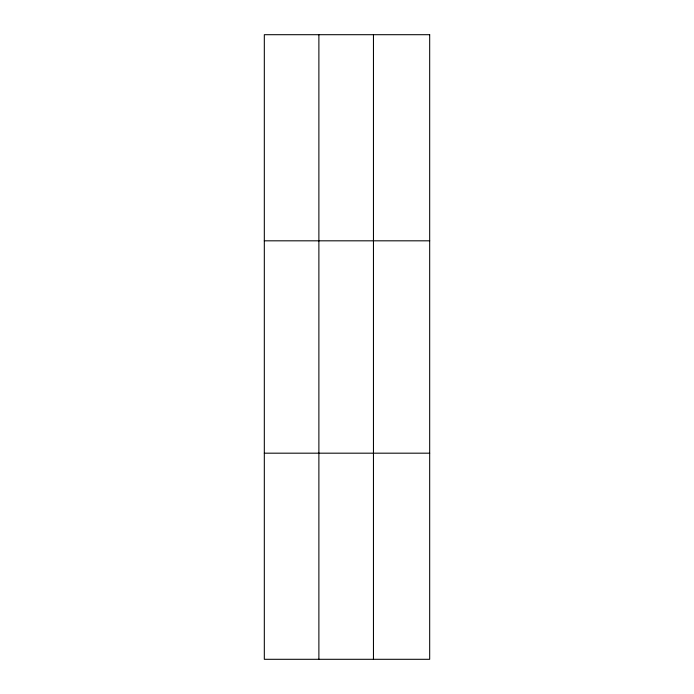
<?xml version="1.0" encoding="UTF-8"?>
<svg xmlns="http://www.w3.org/2000/svg" width="694" height="694" viewBox="0 0 694 694"><rect width="100%" height="100%" fill="white"/><g stroke="black" fill="none" stroke-linecap="round" stroke-linejoin="round"><path stroke-width="1.04" d="M318.884 34.7L318.884 659.3M373.459 34.7L373.459 659.3M264.319 240.818L429.681 240.818M264.319 453.182L429.681 453.182M429.681 34.7L429.681 659.3L264.319 659.3L264.319 34.7L429.681 34.7"/></g></svg>
